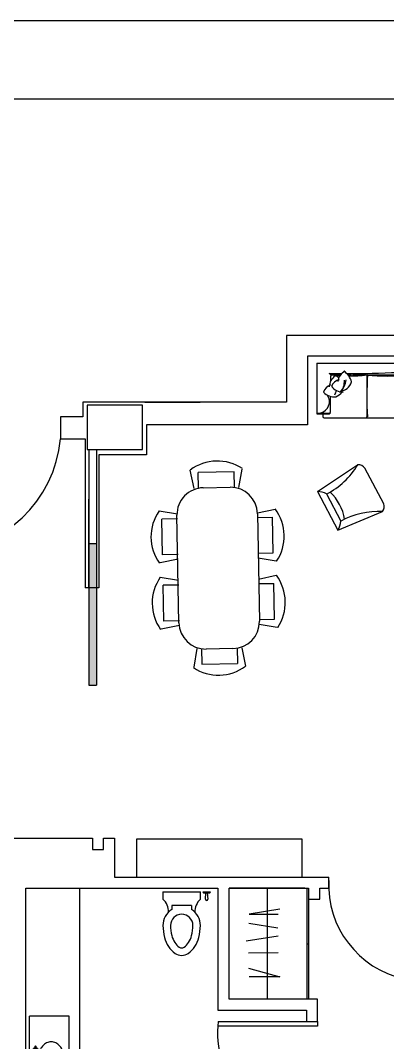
# Model space of a CAD drawing. Header units: millimetres. Extents: x 2377 to 4712, y -254 to 3188.
# Drawn here: x 4003.7 to 4074.2, y 1398.3 to 1594.2 of the extents above; entities that cross this region are included whole.
import ezdxf

# ---------------------------------------------------------------- set-up
doc = ezdxf.new("R2010")
doc.units = ezdxf.units.MM
doc.set_wipeout_variables(frame=1)
doc.layers.add('Mobiliario', color=254, linetype='Continuous')

# ---------------------------------------------------------------- blocks, each defined once
blk = doc.blocks.new('sl06-3')
blk.add_wipeout([(-1.097, 0), (-1.097, -0.785), (-1.004, -0.785), (-1.004, -0.826), (-0.998, -0.841), (-0.984, -0.846), (0.984, -0.846), (0.998, -0.841), (1.004, -0.826), (1.004, -0.785), (1.097, -0.785), (1.097, 0)])
for p, q in [((-1.097, 0), (0.187, 0)), ((-1.097, 0), (-1.097, -0.785)), ((1.097, 0), (0.187, 0)), ((1.097, 0), (1.097, -0.785)), ((-0.325, -0.163), (-0.325, -0.835)), ((0.325, -0.163), (0.325, -0.835)), ((-1.097, -0.785), (-0.911, -0.785)), ((-1.004, -0.785), (-1.004, -0.826)), ((1.097, -0.785), (0.911, -0.785)), ((1.004, -0.785), (1.004, -0.826)), ((-0.984, -0.846), (0.984, -0.846))]:
    blk.add_line(p, q)
for centre, radius, start, end in [((-0.561, -0.315), 0.216, 118.6365, 171.075), ((-0.832, -0.361), 0.281, 14.6616, 56.5316), ((-0.91, 27.813), 27.977, 270.565, 272.1795), ((0.331, 1.193), 1.348, 262.4802, 263.9065), ((0.044, 1.193), 1.348, 276.0935, 277.5198), ((0.779, 7.538), 7.701, 265.8451, 268.9224), ((0.832, -0.361), 0.281, 123.4684, 165.3384), ((0.561, -0.315), 0.216, 8.925, 61.3635), ((-0.911, -0.194), 0.0345, 350.3176, 84.0619), ((-0.69, -0.375), 0.216, 124.6365, 177.075), ((-0.734, 3.522), 3.685, 267.4551, 270.2867), ((-0.878, -0.16), 0.0199, 180, 270.2728), ((-3.416, -0.176), 2.538, 357.8878, 359.4607), ((-0.835, -7.469), 7.289, 89.1804, 90.3362), ((-0.582, 2.269), 2.466, 263.1189, 266.3413), ((-0.713, -0.421), 0.169, 102.9198, 157.8067), ((-0.909, -0.461), 0.281, 57.5154, 70.1262), ((-0.775, -0.218), 0.226, 277.5785, 341.9977), ((-0.925, -0.236), 0.281, 313.1105, 354.9805), ((-0.952, -0.282), 0.281, 322.0792, 3.9492), ((-0.835, -7.469), 7.289, 87.8611, 88.2702), ((-0.582, 2.269), 2.466, 269.4986, 276.0002), ((-0.253, -43.628), 43.444, 89.3664, 90.3826), ((4.318, -0.535), 4.643, 175.6133, 183.6304), ((0.003, 3.161), 3.361, 264.4086, 275.4919), ((0.423, -7.178), 6.994, 89.0148, 91.5985), ((4.967, -0.535), 4.643, 175.6133, 183.6304), ((0.587, 2.191), 2.389, 264.0009, 270.3979), ((0.775, -0.218), 0.226, 198.0023, 262.4215), ((0.835, -7.469), 7.289, 91.7298, 92.1389), ((0.925, -0.236), 0.281, 185.0195, 226.8895), ((0.952, -0.282), 0.281, 176.0508, 217.9208), ((0.734, 3.522), 3.685, 269.7133, 272.5449), ((0.835, -7.469), 7.289, 89.6638, 90.8196), ((0.587, 2.191), 2.389, 273.6594, 276.9846), ((0.713, -0.421), 0.169, 22.1933, 77.0802), ((0.909, -0.461), 0.281, 109.8738, 122.4846), ((0.69, -0.375), 0.216, 2.925, 55.3635), ((0.911, -0.194), 0.0345, 95.9381, 189.6824), ((3.416, -0.176), 2.538, 180.5393, 182.1122), ((0.878, -0.16), 0.0199, 269.7272, 0), ((-0.83, -0.496), 0.169, 108.9198, 163.8067), ((-0.828, -0.299), 0.222, 222.585, 276.1295), ((-0.691, -0.225), 0.222, 216.585, 270.1295), ((-1.063, -0.35), 0.281, 329.6739, 345.032), ((-0.886, -0.309), 0.226, 291.1732, 322.6277), ((0.691, -0.225), 0.222, 269.8705, 323.415), ((0.886, -0.309), 0.226, 217.3723, 248.8268), ((1.063, -0.35), 0.281, 194.968, 210.3261), ((0.828, -0.299), 0.222, 263.8705, 317.415), ((0.83, -0.496), 0.169, 16.1933, 71.0802), ((-1.081, -0.596), 0.179, 285.638, 32.2993), ((6.398, -0.722), 7.289, 178.3493, 180.3362), ((-6.398, -0.722), 7.289, 359.6638, 1.6507), ((1.081, -0.596), 0.179, 147.7007, 254.362), ((-0.927, 1.876), 2.649, 266.4089, 270.8584), ((-0.911, -0.765), 0.0199, 270, 0.2728), ((0.927, 1.876), 2.649, 269.1416, 273.5911), ((0.911, -0.765), 0.0199, 179.7272, 270), ((-0.984, -0.826), 0.0199, 180, 270), ((0.984, -0.826), 0.0199, 270, 0)]:
    blk.add_arc(centre, radius, start, end)
for p in [(-0.325, -0.835), (0.325, -0.835)]:
    blk.add_point(p)
blk = doc.blocks.new('sl06-1')
blk.add_wipeout([(0, -0.313), (0, 0.313), (0.691, 0.38), (0.722, 0.361), (0.74, 0.342), (0.75, 0.32), (0.76, 0.288), (0.76, -0.288), (0.751, -0.319), (0.736, -0.346), (0.712, -0.367), (0.691, -0.38)])
at = {"linetype": 'ByBlock'}
for p, q in [((0, 0.313), (0.691, 0.38)), ((0, 0.313), (0, -0.313)), ((0.1, 0.221), (0.1, -0.221)), ((0.76, -0.288), (0.76, 0.288)), ((0, -0.313), (0.691, -0.38))]:
    blk.add_line(p, q, dxfattribs=at)
for centre, radius, start, end in [((-0.146, 0.053), 0.298, 34.1973, 60.6083), ((0.114, 1.345), 1.125, 269.3185, 300.8671), ((0.643, 0.272), 0.118, 7.6143, 66.1255), ((-0.478, 0), 0.673, 340.7839, 19.2161), ((-0.146, -0.053), 0.298, 299.3917, 325.8027), ((0.114, -1.345), 1.125, 59.1329, 90.6815), ((0.643, -0.272), 0.118, 293.8745, 352.3857)]:
    blk.add_arc(centre, radius, start, end, dxfattribs=at)
blk = doc.blocks.new('bn04-7')
for p, q in [((0, 0), (0, -0.147)), ((-0.6, 0), (0.6, 0)), ((-0.6, -0.6), (-0.6, 0)), ((-0.058, -0.092), (-0.151, -0.092)), ((-0.122, -0.087), (-0.112, -0.087)), ((-0.122, -0.098), (-0.112, -0.098)), ((-0.1, -0.148), (-0.1, -0.045)), ((-0.033, -0.08), (-0.02, -0.271)), ((0.034, -0.086), (0.02, -0.271)), ((0.058, -0.092), (0.151, -0.092)), ((0.1, -0.148), (0.1, -0.045)), ((0.122, -0.087), (0.112, -0.087)), ((0.122, -0.098), (0.112, -0.098)), ((0.6, -0.6), (0.6, 0)), ((-0.005, -0.286), (0.005, -0.286)), ((-0.6, -0.6), (0.6, -0.6))]:
    blk.add_line(p, q)
for centre, radius in [((-0.1, -0.092), 0.0118), ((0.1, -0.092), 0.0118), ((0, -0.328), 0.03), ((0, -0.328), 0.02)]:
    blk.add_circle(centre, radius)
for centre, radius, start, end in [((-0.142, -0.092), 0.0118, 39.1354, 320.8646), ((-0.131, -0.083), 0.0025, 219.1354, 256.4029), ((-0.131, -0.101), 0.0025, 103.5971, 140.8646), ((-0.123, -0.049), 0.0381, 256.4029, 272.0458), ((-0.123, -0.136), 0.0381, 87.9542, 103.5971), ((-0.1, -0.092), 0.0299, 191.7173, 168.2827), ((-0.1, -0.092), 0.0235, 194.2864, 165.7136), ((-0.112, -0.084), 0.003, 270, 324.6965), ((-0.112, -0.101), 0.003, 35.3035, 90), ((0, -0.393), 0.249, 96.5773, 109.6169), ((0.055, -0.103), 0.0911, 153.0547, 165.3672), ((-0.006, -0.094), 0.0379, 104.9144, 122.742), ((0, -0.113), 0.0583, 90, 104.9144), ((0, -0.113), 0.0583, 75.0856, 90), ((0.005, -0.094), 0.0379, 57.258, 75.0856), ((-0.056, -0.103), 0.0911, 14.6328, 26.9453), ((0, -0.393), 0.249, 70.3831, 83.252), ((0.025, -0.085), 0.00867, 0, 32.7882), ((0.025, -0.085), 0.00867, 350.3449, 0), ((0.1, -0.092), 0.0299, 11.7173, 348.2827), ((0.1, -0.092), 0.0235, 14.2864, 345.7136), ((0.112, -0.084), 0.003, 215.3035, 270), ((0.112, -0.101), 0.003, 90, 144.6965), ((0.123, -0.049), 0.0381, 267.9542, 283.5971), ((0.123, -0.136), 0.0381, 76.4029, 92.0458), ((0.131, -0.083), 0.0025, 283.5971, 320.8646), ((0.131, -0.101), 0.0025, 39.1354, 76.4029), ((0.142, -0.092), 0.0118, 219.1354, 140.8646), ((-0.055, -0.328), 0.16, 154.2946, 180), ((-0.028, -0.341), 0.189, 130.7108, 154.2946), ((-0.011, -0.361), 0.216, 109.6169, 130.7108), ((-0.005, -0.271), 0.015, 180, 270), ((0.005, -0.271), 0.015, 270, 0), ((0.011, -0.361), 0.216, 49.2892, 70.3831), ((0.028, -0.341), 0.189, 25.7054, 49.2892), ((0.055, -0.328), 0.16, 0, 25.7054), ((-0.055, -0.328), 0.16, 180, 205.7054), ((-0.028, -0.315), 0.189, 205.7054, 229.2892), ((-0.011, -0.295), 0.216, 229.2892, 250.3831), ((0.011, -0.295), 0.216, 289.6169, 310.7108), ((0.028, -0.315), 0.189, 310.7108, 334.2946), ((0.055, -0.328), 0.16, 334.2946, 360), ((0, -0.264), 0.249, 250.3831, 270), ((0, -0.264), 0.249, 270, 289.6169)]:
    blk.add_arc(centre, radius, start, end)
blk = doc.blocks.new('bn34-3')
at = {"linetype": 'ByBlock'}
for p, q in [((-0.1765, 0), (-0.1765, -0.0706)), ((-0.1765, 0), (0.1765, 0)), ((0.1765, -0.0706), (0.1765, 0)), ((0.2, 0), (0.2706, 0)), ((0.2, 0), (0.2059, -0.0118)), ((0.2647, -0.0118), (0.2706, 0)), ((0.2059, -0.0118), (0.2647, -0.0118)), ((0.2235, -0.0706), (0.2294, -0.0118)), ((0.2412, -0.0118), (0.2471, -0.0706)), ((-0.0941, -0.1294), (-0.0941, -0.1684)), ((0.0941, -0.1294), (-0.0941, -0.1294)), ((0.0941, -0.1294), (0.0941, -0.1684))]:
    blk.add_line(p, q, dxfattribs=at)
for centre, radius, start, end in [((-0.2843, -0.1882), 0.1596, 358.33784, 47.48955), ((0.2843, -0.1882), 0.1596, 132.51045, 181.66216), ((0.2353, -0.0706), 0.0118, 180, 0), ((0, -0.3176), 0.1765, 122.23095, 180), ((0, -0.3176), 0.1765, 0, 57.76905), ((0, -0.3176), 0.1059, 0, 180), ((0.2737, -0.3176), 0.4502, 180.00004, 194.51425), ((0.2737, -0.3176), 0.3796, 180.00003, 194.51424), ((-0.2737, -0.3176), 0.3796, 345.48576, 359.99997), ((-0.2737, -0.3176), 0.4502, 345.48575, 359.99996), ((0.1387, -0.3526), 0.3108, 194.51426, 212.00539), ((0.1387, -0.3526), 0.2402, 194.51426, 212.0054), ((0.0535, -0.4059), 0.1397, 212.00541, 236.46587), ((-0.0535, -0.4059), 0.1397, 303.53413, 327.99459), ((-0.1387, -0.3526), 0.2402, 327.9946, 345.48574), ((-0.1387, -0.3526), 0.3108, 327.99461, 345.48574), ((0.0535, -0.4059), 0.2103, 212.00541, 236.46588), ((0, -0.4866), 0.0428, 236.46596, 269.99998), ((0, -0.4866), 0.0428, 270.00002, 303.53404), ((-0.0535, -0.4059), 0.2103, 303.53412, 327.99459), ((0, -0.4866), 0.1134, 236.46593, 269.99995), ((0, -0.4866), 0.1134, 270.00005, 303.53407)]:
    blk.add_arc(centre, radius, start, end, dxfattribs=at)

msp = doc.modelspace()

# ---------------------------------------------------------------- hatches: boundary and pattern name
at = {"transparency": 33554687}
h = msp.add_hatch(color=256, dxfattribs=at)
h.dxf.hatch_style = 1
h.paths.add_polyline_path([(4018.3, 1493.93), (4016.84, 1493.93), (4016.84, 1485.42), (4018.3, 1485.42)])
h = msp.add_hatch(color=256, dxfattribs=at)
h.dxf.hatch_style = 1
h.paths.add_polyline_path([(4018.3, 1485.42), (4016.84, 1485.42), (4016.84, 1466.82), (4018.3, 1466.82)])

# ---------------------------------------------------------------- linework, layer by layer
for p, q in [((3780.64, 1594.22), (4200.64, 1594.22)), ((3795.69, 1579.22), (4191.18, 1579.22)), ((4054.78, 1533.83), (4054.78, 1521.07)), ((4096.08, 1533.83), (4054.78, 1533.83)), ((4058.81, 1529.85), (4058.81, 1516.69)), ((4089.07, 1529.85), (4058.81, 1529.85)), ((4054.78, 1521.07), (4015.66, 1521.07)), ((4015.66, 1521.07), (4015.66, 1518.25)), ((4027.6, 1521.07), (4038.23, 1521.07)), ((4027.13, 1520.46), (4016.5, 1520.46)), ((4016.5, 1520.46), (4016.5, 1511.95)), ((4027.13, 1511.95), (4027.13, 1520.46)), ((4015.66, 1518.25), (4011.4, 1518.25)), ((4011.4, 1518.25), (4011.4, 1513.99)), ((4058.81, 1516.69), (4027.94, 1516.69)), ((4027.94, 1516.69), (4027.94, 1510.95)), ((4011.4, 1513.99), (4016.17, 1513.99)), ((4016.17, 1513.99), (4016.17, 1485.42)), ((4016.5, 1511.95), (4027.13, 1511.95)), ((4016.84, 1511.95), (4016.84, 1485.42)), ((4018.3, 1511.95), (4018.3, 1485.42)), ((4027.94, 1510.95), (4018.77, 1510.95)), ((4018.77, 1510.95), (4018.77, 1485.42)), ((4016.84, 1485.42), (4016.84, 1502.44)), ((4016.84, 1485.42), (4016.84, 1493.93)), ((4016.84, 1493.93), (4018.3, 1493.93)), ((4018.3, 1485.42), (4016.17, 1485.42)), ((4016.84, 1485.42), (4016.84, 1466.82)), ((4018.77, 1485.42), (4018.3, 1485.42)), ((4018.3, 1485.42), (4018.3, 1466.82)), ((4016.84, 1466.82), (4018.3, 1466.82)), ((3985.64, 1437.43), (4017.54, 1437.43)), ((4017.54, 1437.43), (4017.54, 1435.31)), ((4019.67, 1435.31), (4019.67, 1437.43)), ((4019.67, 1437.43), (4021.8, 1437.43)), ((4021.8, 1437.43), (4021.8, 1429.99)), ((4017.54, 1435.31), (4019.67, 1435.31)), ((4021.8, 1429.99), (4062.88, 1429.99)), ((4062.88, 1427.86), (4062.88, 1429.99)), ((4062.88, 1427.86), (4062.88, 1429.99)), ((4004.78, 1362.5), (4004.78, 1427.86)), ((4004.78, 1427.86), (4041.61, 1427.86)), ((4041.61, 1427.86), (4041.61, 1404.47)), ((4043.74, 1406.59), (4043.74, 1427.86)), ((4043.74, 1427.86), (4059.01, 1427.86)), ((4056.5, 1427.86), (4043.74, 1427.86)), ((4058.27, 1427.86), (4051.04, 1427.86)), ((4051.04, 1427.86), (4051.04, 1406.59)), ((4056.5, 1427.86), (4058.62, 1427.86)), ((4058.65, 1427.86), (4058.65, 1406.59)), ((4059.01, 1427.86), (4059.01, 1425.74)), ((4059.01, 1427.86), (4059.01, 1406.59)), ((4061.14, 1427.86), (4062.88, 1427.86)), ((4061.14, 1425.74), (4061.14, 1427.86)), ((4061.14, 1427.86), (4062.88, 1427.86)), ((4059.01, 1425.74), (4061.14, 1425.74)), ((4053.48, 1423.88), (4047.62, 1422.91)), ((4047.62, 1422.91), (4053.2, 1422.91)), ((4047.54, 1421.15), (4053.08, 1420.29)), ((4053.15, 1418.66), (4047.02, 1417.73)), ((4058.65, 1417.23), (4059.01, 1417.23)), ((4053.16, 1415.48), (4047.48, 1415.44)), ((4047.46, 1412.52), (4053.49, 1410.9)), ((4053.49, 1410.9), (4047.63, 1410.9)), ((4060.75, 1406.59), (4043.74, 1406.59)), ((4056.5, 1406.59), (4043.74, 1406.59)), ((4060.75, 1402.34), (4060.75, 1406.59)), ((4041.61, 1404.47), (4058.62, 1404.47)), ((4058.62, 1404.47), (4058.62, 1404.47)), ((4058.62, 1404.47), (4058.62, 1402.34)), ((4058.62, 1402.34), (4060.75, 1402.34))]:
    msp.add_line(p, q, dxfattribs=at)
at = {"layer": 'Mobiliario', "transparency": 33554687}
for p, q in [((4037.04, 1504.52), (4036.29, 1508.03)), ((4044.72, 1507.66), (4037.84, 1507.54)), ((4037.9, 1504.54), (4037.84, 1507.54)), ((4044.77, 1504.66), (4044.72, 1507.66)), ((4045.63, 1504.67), (4046.25, 1508.21)), ((4038.81, 1504.63), (4043.97, 1504.72)), ((4033.86, 1499.55), (4030.33, 1500.17)), ((4034.11, 1478.77), (4033.75, 1499.39)), ((4049.2, 1499.84), (4052.6, 1500.56)), ((4049.21, 1499.66), (4049.57, 1479.04)), ((4049.22, 1498.96), (4052.11, 1499.01)), ((4052.23, 1492.14), (4052.11, 1499.01)), ((4033.87, 1498.69), (4030.87, 1498.64)), ((4030.99, 1491.77), (4030.87, 1498.64)), ((4033.99, 1491.82), (4030.99, 1491.77)), ((4049.34, 1492.09), (4052.23, 1492.14)), ((4049.36, 1491.21), (4052.78, 1490.61)), ((4034.01, 1490.96), (4030.5, 1490.22)), ((4034.08, 1486.84), (4030.55, 1487.46)), ((4049.43, 1487.13), (4052.82, 1487.85)), ((4034.1, 1485.98), (4031.09, 1485.93)), ((4031.21, 1479.06), (4031.09, 1485.93)), ((4049.44, 1486.25), (4052.34, 1486.3)), ((4052.46, 1479.43), (4052.34, 1486.3)), ((4049.56, 1479.38), (4052.46, 1479.43)), ((4034.23, 1478.25), (4030.72, 1477.51)), ((4034.22, 1479.11), (4031.21, 1479.06)), ((4049.55, 1478.5), (4053, 1477.9)), ((4037.59, 1473.79), (4036.97, 1470.26)), ((4038.45, 1473.81), (4038.5, 1470.8)), ((4044.5, 1473.8), (4039.35, 1473.71)), ((4045.32, 1473.93), (4045.37, 1470.92)), ((4046.18, 1473.94), (4046.92, 1470.43)), ((4038.5, 1470.8), (4045.37, 1470.92)), ((4026.07, 1429.99), (4026.07, 1437.35)), ((4026.07, 1437.35), (4057.69, 1437.35)), ((4057.69, 1437.35), (4057.69, 1429.99)), ((4015.13, 1378.99), (4015.13, 1427.86)), ((4041.66, 1402.34), (4041.58, 1401.45)), ((4060.75, 1401.45), (4041.58, 1401.45)), ((4041.66, 1402.34), (4060.75, 1402.34)), ((4060.75, 1402.34), (4060.75, 1401.45))]:
    msp.add_line(p, q, dxfattribs=at)
for centre, radius, start, end in [((3987.81, 1516.12), 23.69, 271.8108, 354.8483), ((4041.5, 1501.05), 8.71, 56.419, 126.698), ((4038.9, 1499.48), 5.15, 91, 181), ((4044.06, 1499.57), 5.15, 1, 91), ((4037.48, 1495.22), 8.71, 145.302, 215.581), ((4045.62, 1495.36), 8.71, 326.419, 36.698), ((4037.71, 1482.51), 8.71, 145.302, 215.581), ((4045.84, 1482.65), 8.71, 326.419, 36.698), ((4039.26, 1478.86), 5.15, 181, 271), ((4044.41, 1478.95), 5.15, 271, 1), ((4041.72, 1477.41), 8.71, 236.419, 306.698), ((4081.22, 1428.47), 18.36, 177.1933, 257.7541), ((4059.69, 1400.12), 18.16, 175.8007, 273.3575)]:
    msp.add_arc(centre, radius, start, end, dxfattribs=at)

# ---------------------------------------------------------------- block references
for name, p, xscale, yscale, zscale in [('sl06-3', (4074.21, 1528.53), 12.41613580110048, 12.41613580110048, 12.41613580110048), ('bn34-3', (4034.66, 1427.19), 20.32437430533547, 20.32437430533547, 20.32437430533547)]:
    msp.add_blockref(name, p, dxfattribs=dict(at, xscale=xscale, yscale=yscale, zscale=zscale))
for name, p, xscale, yscale, zscale, rotation in [('sl06-1', (4062.66, 1500.21), 13.35811614928211, 13.35811614928211, 13.35811614928211, 27.99617289853153), ('bn04-7', (4005.43, 1395.67), 12.77259471036319, 12.77259471036319, 12.77259471036319, 90)]:
    msp.add_blockref(name, p, dxfattribs=dict(at, xscale=xscale, yscale=yscale, zscale=zscale, rotation=rotation))

doc.saveas('drawing.dxf')
